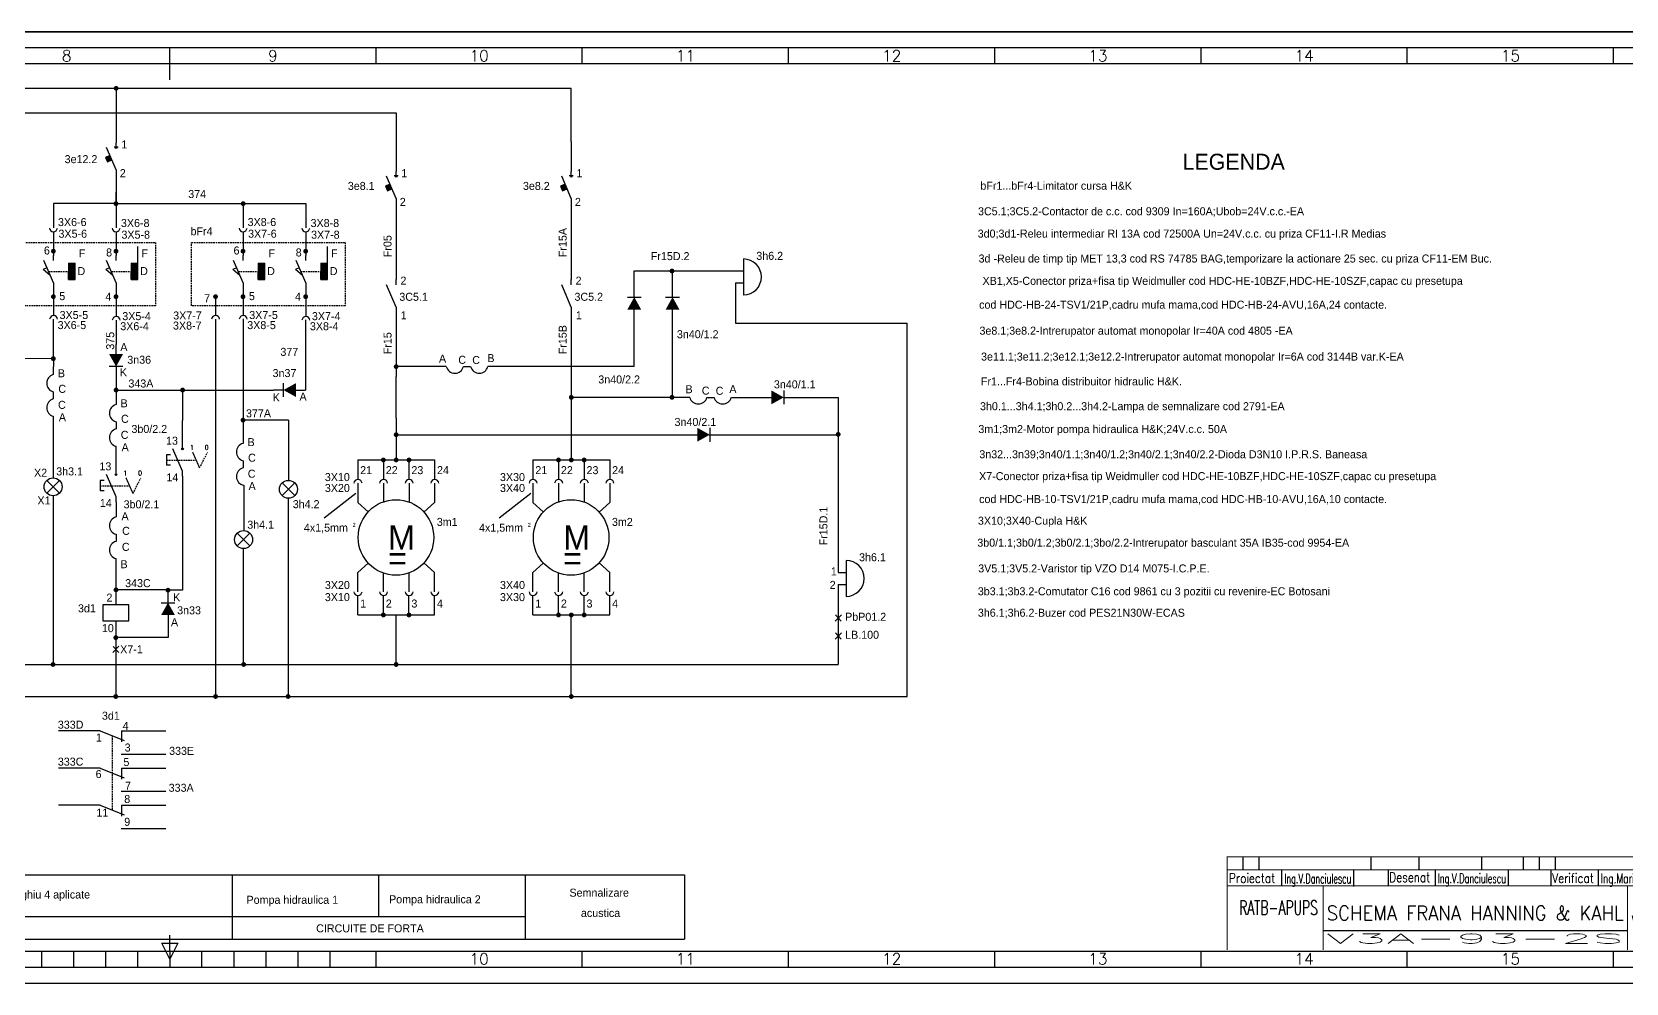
# Model space of a CAD drawing. Header units: millimetres. Extents: x 779 to 5457, y 14 to 905.
# Drawn here: x 3153.5 to 3651.5, y 13.9 to 310.9 of the extents above; entities that cross this region are included whole.
import ezdxf
from ezdxf.enums import TextEntityAlignment as Align

# ---------------------------------------------------------------- set-up
doc = ezdxf.new("R2010")
doc.units = ezdxf.units.MM
doc.linetypes.add('DASHED', pattern=[0.75, 0.5, -0.25])
doc.layers.add('INDICATOR', color=7, linetype='Continuous')
doc.styles.add('ISO', font='SIMPLEX.shx')
doc.styles.add('ROMANS', font='ROMANS.shx', dxfattribs={"width": 0.8})

# ---------------------------------------------------------------- blocks, each defined once
blk = doc.blocks.new('5A4')
at = {"color": 70}
for p, q in [((-525.56, 282.05), (-525.56, 292)), ((-461.13, 287), (-461.13, 292)), ((-396.7, 287), (-396.7, 292)), ((-332.27, 287), (-332.27, 292)), ((-267.84, 287), (-267.84, 292)), ((-203.41, 287), (-203.41, 292)), ((-138.98, 287), (-138.98, 292)), ((-74.55, 287), (-74.55, 292)), ((-525.5, 10), (-525.5, 15)), ((-565.5, 5), (-565.5, 10)), ((-555.5, 5), (-555.5, 10)), ((-545.5, 5), (-545.5, 10)), ((-535.5, 5), (-535.5, 10)), ((-528, 12.5), (-523, 12.5)), ((-525.5, 7.5), (-528, 12.5)), ((-523, 12.5), (-525.5, 7.5)), ((-525.5, 10), (-525.5, 5)), ((-515.5, 5), (-515.5, 10)), ((-505.5, 5), (-505.5, 10)), ((-495.5, 5), (-495.5, 10)), ((-485.5, 5), (-485.5, 10)), ((-475.5, 5), (-475.5, 10)), ((-461.13, 5), (-461.13, 10)), ((-461.13, 5), (-461.13, 10)), ((-396.7, 5), (-396.7, 10)), ((-332.27, 5), (-332.27, 10)), ((-267.84, 5), (-267.84, 10)), ((-203.41, 5), (-203.41, 10)), ((-138.98, 5), (-138.98, 10)), ((-74.55, 5), (-74.55, 10))]:
    blk.add_line(p, q, dxfattribs=at)
at = {"color": 240}
for points in [[(0, 0), (0, 297), (-1051, 297), (-1051, 0)], [(-5, 5), (-5, 292), (-1046, 292), (-1046, 5)]]:
    blk.add_lwpolyline(points, close=True, dxfattribs=at)
at = {"color": 70}
blk.add_lwpolyline([(-1041, 287), (-1041, 10), (-10, 10), (-10, 287)], close=True, dxfattribs=at)
at = {"color": 50, "style": 'ISO'}
for s, p in [('8', (-557.77, 289.55)), ('9', (-493.35, 289.55)), ('10', (-428.92, 289.55)), ('11', (-364.49, 289.55)), ('12', (-300.06, 289.55)), ('13', (-235.63, 289.55)), ('14', (-171.2, 289.55)), ('15', (-106.77, 289.55)), ('10', (-428.92, 7.55)), ('11', (-364.49, 7.55)), ('12', (-300.06, 7.55)), ('13', (-235.63, 7.55)), ('14', (-171.2, 7.55)), ('15', (-106.77, 7.55))]:
    blk.add_text(s, height=3.5, dxfattribs=at).set_placement(p, align=Align.MIDDLE)
blk = doc.blocks.new('indic-el')
at = {"layer": 'INDICATOR', "color": 1}
for p, q in [((-180, 25), (-180, 29)), ((-175, 25), (-175, 29)), ((-167.9, 20), (-167.9, 25)), ((-140, 25), (-140, 29)), ((-134.65, 20.08), (-134.65, 25.08)), ((-125, 25), (-125, 29)), ((-119.93, 20), (-119.93, 25)), ((-105.5, 25), (-105.5, 29)), ((-97.19, 20), (-97.19, 25)), ((-87.5, 25), (-87.5, 29)), ((-83.77, 20), (-83.77, 25)), ((-82.5, 25), (-82.5, 29)), ((-69.03, 20), (-69.03, 25)), ((-47.5, 25), (-47.5, 29)), ((-45.33, 20), (-45.33, 25)), ((-32.5, 25), (-32.5, 29)), ((-22.83, 20), (-22.83, 25)), ((-13, 25), (-13, 29)), ((-145.42, 19.8), (-145.42, 24.8)), ((-155, 6), (-60, 6))]:
    blk.add_line(p, q, dxfattribs=at)
at = {"layer": 'INDICATOR'}
blk.add_line((-92.5, 25), (-92.5, 29), dxfattribs=at)
at = {"layer": 'INDICATOR', "const_width": 0.3, "flags": 128}
for points in [[(0, 29), (-185, 29), (-185, 0)], [(0, 25), (-185, 25)], [(0, 20), (-185, 20)], [(-155, 0), (-155, 20)], [(-60, 0), (-60, 20)], [(-10, 0), (-10, 20)]]:
    blk.add_lwpolyline(points, dxfattribs=at)
at = {"layer": 'INDICATOR', "color": 1, "style": 'ROMANS', "width": 0.8}
for s, height, p in [('Proiectat', 3, (-184.48, 20.88)), ('Desenat', 3, (-134.37, 21.17)), ('Verificat', 3, (-83.49, 20.88)), ('Data:', 2.5, (-22.15, 20.88))]:
    blk.add_text(s, height=height, dxfattribs=at).set_placement(p)
at = {"layer": 'INDICATOR', "style": 'ROMANS', "width": 0.570908}
blk.add_text('RATB-APUPS', height=4.5, dxfattribs=at).set_placement((-181.28, 10.96), (-156.69, 10.96), align=Align.FIT)
at = {"layer": 'INDICATOR', "color": 1, "style": 'ROMANS'}
for tag, height, width, p, p2 in [('PROIECTAT', 3, 0.908325, (-167.12, 20.74), (-146.23, 20.74)), ('DESENAT', 3, 1.116423, (-119.25, 20.84), (-97.88, 20.84)), ('VERIFICAT', 3, 1.074468, (-68.34, 20.8), (-45.93, 20.8)), ('DATA', 3, 1.321041, (-14.04, 20.81), (-0.45, 20.81)), ('NUME_DESEN', 4.5, 2.080219, (-153.9, 9.22), (-61.18, 9.22)), ('NUMAR', 4, 2.383056, (-58.61, 6.76), (-11.4, 6.76)), ('ANS', 3, 11.421134, (-154.04, 2.01), (-61.04, 2.01))]:
    blk.add_attdef(tag, text='', height=height, dxfattribs=dict(at, width=width)).set_placement(p, p2, align=Align.FIT)

msp = doc.modelspace()

# ---------------------------------------------------------------- hatches: boundary and pattern name
for points in [[(3166.96, 238.75), (3164.89, 238.75), (3164.89, 236.09), (3164.88, 233.58), (3166.96, 233.58)], [(3186.53, 238.75), (3184.46, 238.75), (3184.45, 236.09), (3184.45, 233.58), (3186.52, 233.58)], [(3226.2, 238.75), (3224.13, 238.75), (3224.12, 236.09), (3224.12, 233.58), (3226.19, 233.58)], [(3245.77, 238.75), (3243.69, 238.75), (3243.69, 236.09), (3243.69, 233.58), (3245.76, 233.58)]]:
    msp.add_hatch(color=1).paths.add_polyline_path(points)

# ---------------------------------------------------------------- linework, layer by layer
at = {"color": 240}
msp.add_line((2881.12, 310.94), (3932.12, 310.94), dxfattribs=at)
at = {"color": 1}
for p, q in [((3013.79, 293.34), (3179.79, 293.34)), ((3179.79, 293.34), (3321.96, 293.32)), ((3179.79, 293.34), (3179.79, 276.35)), ((3321.96, 276.68), (3321.96, 293.32)), ((3013.79, 285.63), (3267.26, 285.63)), ((3267.26, 285.63), (3267.26, 267.38)), ((3179.79, 267.85), (3176.79, 274.85)), ((3179.16, 275.1), (3180.42, 275.1)), ((3179.79, 275.1), (3179.79, 276.35)), ((3321.96, 276.68), (3321.96, 267.38)), ((3179.79, 267.85), (3179.79, 266.35)), ((3179.79, 266.35), (3179.79, 254.46)), ((3267.26, 258.88), (3264.26, 265.88)), ((3266.63, 266.13), (3267.89, 266.13)), ((3267.26, 266.13), (3267.26, 267.38)), ((3321.96, 258.88), (3318.96, 265.88)), ((3321.33, 266.13), (3322.59, 266.13)), ((3321.96, 266.13), (3321.96, 267.38)), ((3179.79, 257.31), (3179.79, 260.88)), ((3179.75, 257.31), (3160.22, 257.31)), ((3160.22, 257.31), (3160.22, 249.73)), ((3179.75, 257.31), (3239.03, 257.31)), ((3179.79, 254.46), (3179.79, 249.73)), ((3219.46, 257.31), (3219.46, 249.73)), ((3239.03, 257.31), (3239.03, 254.46)), ((3239.03, 254.46), (3239.03, 249.73)), ((3267.26, 258.88), (3267.26, 257.38)), ((3267.26, 257.38), (3267.26, 245.5)), ((3321.96, 258.88), (3321.96, 257.38)), ((3321.96, 257.38), (3321.96, 245.5)), ((3160.18, 248.56), (3160.18, 241.1)), ((3179.75, 248.56), (3179.75, 241.1)), ((3219.42, 248.56), (3219.42, 241.1)), ((3238.99, 248.56), (3238.99, 241.1)), ((3267.26, 245.5), (3267.26, 233.61)), ((3321.96, 245.5), (3321.96, 233.61)), ((3160.18, 232.6), (3157.18, 239.6)), ((3160.18, 239.6), (3160.18, 241.1)), ((3179.75, 232.6), (3176.75, 239.6)), ((3179.75, 239.6), (3179.75, 241.1)), ((3186.52, 238.75), (3186.53, 243.93)), ((3219.42, 232.6), (3216.42, 239.6)), ((3219.42, 239.6), (3219.42, 241.1)), ((3238.99, 232.6), (3235.99, 239.6)), ((3238.99, 239.6), (3238.99, 241.1)), ((3245.76, 238.75), (3245.77, 243.93)), ((3375.73, 240.04), (3375.73, 228.79)), ((3158.18, 237.26), (3157.01, 236.76)), ((3159.18, 234.93), (3157.01, 236.76)), ((3164.88, 233.58), (3164.89, 236.09)), ((3164.89, 238.75), (3164.89, 236.09)), ((3164.89, 238.75), (3166.96, 238.75)), ((3166.96, 233.58), (3166.96, 238.75)), ((3177.75, 237.26), (3176.58, 236.76)), ((3178.75, 234.93), (3176.58, 236.76)), ((3184.46, 238.75), (3184.45, 236.09)), ((3184.45, 233.58), (3184.45, 236.09)), ((3184.46, 238.75), (3186.53, 238.75)), ((3186.52, 233.58), (3186.53, 238.75)), ((3217.42, 237.26), (3216.25, 236.76)), ((3218.42, 234.93), (3216.25, 236.76)), ((3224.13, 238.75), (3224.12, 236.09)), ((3224.12, 233.58), (3224.12, 236.09)), ((3224.13, 238.75), (3226.2, 238.75)), ((3226.19, 233.58), (3226.2, 238.75)), ((3236.99, 237.26), (3235.82, 236.76)), ((3237.99, 234.93), (3235.82, 236.76)), ((3243.69, 238.75), (3243.69, 236.09)), ((3243.69, 238.75), (3245.77, 238.75)), ((3243.69, 233.58), (3243.69, 236.09)), ((3245.76, 233.58), (3245.77, 238.75)), ((3341.64, 236.29), (3373.23, 236.29)), ((3341.64, 228.1), (3341.64, 236.29)), ((3353.59, 228.1), (3353.59, 236.29)), ((3373.23, 236.29), (3375.73, 236.29)), ((3160.18, 232.6), (3160.18, 231.1)), ((3160.18, 231.1), (3160.18, 222.35)), ((3164.88, 233.58), (3166.96, 233.58)), ((3179.75, 232.6), (3179.75, 231.1)), ((3179.75, 231.1), (3179.75, 222.05)), ((3184.45, 233.58), (3186.52, 233.58)), ((3219.42, 232.6), (3219.42, 231.1)), ((3219.42, 231.1), (3219.42, 222.35)), ((3224.12, 233.58), (3226.19, 233.58)), ((3238.99, 232.6), (3238.99, 231.1)), ((3238.99, 231.1), (3238.99, 222.05)), ((3243.69, 233.58), (3245.76, 233.58)), ((3267.26, 225), (3264.26, 232)), ((3267.26, 231.98), (3267.26, 233.61)), ((3321.96, 225), (3318.96, 232)), ((3321.96, 231.98), (3321.96, 233.61)), ((3373.23, 232.54), (3373.23, 220.04)), ((3373.23, 232.54), (3375.73, 232.54)), ((3210.84, 228.64), (3210.84, 222.37)), ((3267.26, 225), (3267.26, 223.62)), ((3321.96, 225), (3321.96, 223.62)), ((3341.64, 206.44), (3341.64, 224.35)), ((3353.59, 196.83), (3353.59, 224.35)), ((3160.16, 208.91), (3160.18, 220.32)), ((3160.18, 220.32), (3160.18, 221.26)), ((3179.76, 220.91), (3179.76, 217.4)), ((3210.84, 221.24), (3210.84, 103.43)), ((3219.42, 221.31), (3219.42, 194.46)), ((3238.96, 221), (3238.96, 199.11)), ((3267.26, 223.62), (3267.26, 215.2)), ((3321.96, 223.62), (3321.96, 215.2)), ((3373.23, 220.04), (3426.92, 220.04)), ((3426.92, 103.43), (3426.92, 220.04)), ((3179.76, 217.4), (3179.76, 215.88)), ((3179.76, 215.88), (3179.76, 213.37)), ((3238.96, 217.5), (3238.96, 215.88)), ((3267.26, 215.2), (3267.26, 203.31)), ((3321.97, 215.2), (3321.96, 190.31)), ((3321.96, 215.2), (3321.96, 203.31)), ((3179.76, 210.27), (3179.76, 213.37)), ((3160.16, 208.91), (3139.18, 208.92)), ((3160.16, 208.91), (3160.15, 203.94)), ((3179.76, 206.59), (3179.76, 203.37)), ((3282.9, 206.44), (3267.26, 206.44)), ((3288.28, 206.44), (3290.51, 206.44)), ((3315.62, 206.44), (3295.9, 206.44)), ((3341.64, 206.44), (3315.62, 206.44)), ((3179.76, 203.37), (3179.76, 199.11)), ((3267.25, 190.31), (3267.26, 203.31)), ((3160.15, 198.55), (3160.15, 196.32)), ((3179.76, 199.11), (3179.75, 194.57)), ((3179.76, 199.11), (3191.48, 199.11)), ((3191.48, 199.11), (3228.96, 199.11)), ((3200.54, 199.11), (3200.54, 189.58)), ((3219.42, 194.46), (3219.42, 182.44)), ((3232.19, 199.11), (3228.96, 199.11)), ((3235.86, 199.11), (3238.96, 199.11)), ((3358.95, 196.83), (3321.96, 196.83)), ((3364.34, 196.83), (3366.57, 196.83)), ((3371.96, 196.82), (3375.71, 196.82)), ((3375.71, 196.82), (3384.57, 196.82)), ((3388.2, 196.82), (3405.33, 196.82)), ((3405.33, 196.83), (3405.33, 185.16)), ((3160.15, 190.93), (3160.15, 171.7)), ((3200.54, 181.01), (3200.54, 189.58)), ((3233.66, 189.72), (3219.42, 189.72)), ((3233.66, 189.72), (3233.66, 185.08)), ((3267.25, 190.31), (3267.25, 177.28)), ((3321.96, 190.31), (3321.96, 177.28)), ((3179.75, 189.19), (3179.75, 186.95)), ((3233.66, 185.08), (3233.66, 170.92)), ((3267.25, 185.16), (3321.96, 185.16)), ((3321.96, 185.16), (3352.59, 185.16)), ((3352.6, 185.16), (3361.45, 185.16)), ((3365.08, 185.16), (3405.33, 185.16)), ((3405.33, 185.16), (3405.33, 171.5)), ((3179.74, 172.99), (3179.74, 181.57)), ((3200.54, 173.76), (3197.54, 180.76)), ((3195.54, 178.87), (3195.54, 175.64)), ((3196.79, 178.87), (3195.54, 178.87)), ((3196.79, 175.64), (3195.54, 175.64)), ((3219.42, 177.05), (3219.42, 174.82)), ((3255.25, 177.28), (3279.25, 177.28)), ((3255.25, 177.28), (3255.25, 171.22)), ((3263.25, 177.28), (3263.25, 171.22)), ((3271.25, 177.28), (3271.25, 171.22)), ((3279.25, 177.28), (3279.25, 171.22)), ((3309.96, 177.28), (3309.96, 171.22)), ((3309.96, 177.28), (3333.96, 177.28)), ((3317.96, 177.28), (3317.96, 171.22)), ((3325.96, 177.28), (3325.96, 171.22)), ((3333.96, 177.28), (3333.96, 171.22)), ((3162.06, 166.92), (3158.1, 170.88)), ((3162.06, 170.88), (3158.1, 166.92)), ((3175.99, 170.86), (3174.74, 170.86)), ((3174.74, 170.86), (3174.74, 167.63)), ((3179.74, 165.74), (3176.74, 172.74)), ((3200.54, 172.26), (3200.54, 173.76)), ((3200.54, 172.26), (3200.54, 167.49)), ((3219.65, 169.38), (3219.65, 155.22)), ((3235.58, 170.1), (3231.61, 166.14)), ((3235.57, 166.14), (3231.62, 170.1)), ((3233.66, 170.92), (3233.66, 170.92)), ((3255.28, 170.02), (3255.28, 164.04)), ((3263.28, 170.02), (3263.28, 164.04)), ((3271.28, 170.02), (3271.28, 164.04)), ((3279.28, 170.02), (3279.28, 164.04)), ((3309.99, 170.02), (3309.99, 164.04)), ((3317.99, 170.02), (3317.99, 164.04)), ((3325.99, 170.02), (3325.99, 164.04)), ((3333.99, 170.02), (3333.99, 164.04)), ((3405.33, 171.5), (3405.33, 142.19)), ((3160.08, 166.1), (3160.07, 163.9)), ((3175.99, 167.63), (3174.74, 167.63)), ((3179.74, 164.24), (3179.74, 165.74)), ((3200.54, 167.49), (3200.54, 136.62)), ((3233.48, 165.32), (3233.48, 103.43)), ((3254.64, 166.84), (3244.73, 159.15)), ((3309.35, 166.84), (3299.44, 159.15)), ((3160.07, 163.9), (3160.07, 113.43)), ((3179.74, 164.24), (3179.74, 159.48)), ((3255.28, 164.04), (3258.51, 161.07)), ((3279.28, 164.04), (3275.94, 161.01)), ((3309.99, 164.04), (3313.22, 161.07)), ((3333.99, 164.04), (3330.65, 161.01)), ((3221.57, 150.44), (3217.61, 154.41)), ((3221.57, 154.4), (3217.61, 150.45)), ((3219.65, 155.22), (3219.65, 155.22)), ((3179.74, 154.09), (3179.74, 151.86)), ((3219.47, 149.63), (3219.47, 113.43)), ((3179.74, 132.05), (3179.74, 146.47)), ((3255.28, 142.12), (3258.51, 145.09)), ((3279.28, 142.12), (3275.94, 145.15)), ((3309.99, 142.12), (3313.22, 145.09)), ((3333.99, 142.12), (3330.65, 145.15)), ((3407.83, 145.94), (3407.83, 134.69)), ((3255.28, 136.14), (3255.28, 142.12)), ((3263.28, 136.14), (3263.28, 142.12)), ((3271.28, 136.14), (3271.28, 142.12)), ((3279.28, 136.14), (3279.28, 142.12)), ((3309.99, 136.14), (3309.99, 142.12)), ((3317.99, 136.14), (3317.99, 142.12)), ((3325.99, 136.14), (3325.99, 142.12)), ((3333.99, 136.14), (3333.99, 142.12)), ((3405.33, 142.19), (3407.83, 142.19)), ((3195.98, 136.71), (3179.74, 136.71)), ((3195.98, 132.58), (3195.98, 136.71)), ((3200.54, 136.62), (3195.98, 136.62)), ((3255.25, 128.88), (3255.25, 134.94)), ((3263.25, 128.88), (3263.25, 134.94)), ((3271.25, 128.88), (3271.25, 134.94)), ((3271.25, 128.88), (3271.25, 134.94)), ((3279.25, 128.88), (3279.25, 134.94)), ((3279.25, 128.88), (3279.25, 134.94)), ((3309.96, 128.88), (3309.96, 134.94)), ((3317.96, 128.88), (3317.96, 134.94)), ((3325.96, 128.88), (3325.96, 134.94)), ((3325.96, 128.88), (3325.96, 134.94)), ((3333.96, 128.88), (3333.96, 134.94)), ((3333.96, 128.88), (3333.96, 134.94)), ((3405.33, 138.44), (3405.33, 113.43)), ((3405.33, 138.44), (3407.83, 138.44)), ((3179.67, 127.05), (3179.67, 103.43)), ((3195.98, 128.91), (3195.98, 121.8)), ((3255.25, 128.88), (3279.25, 128.88)), ((3267.25, 113.43), (3267.25, 128.88)), ((3309.96, 128.88), (3333.96, 128.88)), ((3321.96, 103.43), (3321.96, 128.88)), ((3406.32, 128.92), (3404.44, 126.96)), ((3406.3, 126.98), (3404.46, 128.9)), ((3195.98, 121.8), (3179.67, 121.8)), ((3406.32, 123.3), (3404.44, 121.33)), ((3406.3, 121.36), (3404.46, 123.28)), ((3180.61, 119.1), (3178.73, 117.14)), ((3180.64, 117.16), (3178.8, 119.08)), ((3102.12, 113.43), (3281.15, 113.43)), ((3281.15, 113.43), (3405.33, 113.43)), ((3109.24, 103.43), (3281.97, 103.43)), ((3281.97, 103.43), (3344.62, 103.43)), ((3344.62, 103.43), (3426.92, 103.43)), ((3173.3, 92.67), (3161.81, 92.67)), ((3174.8, 92.67), (3173.3, 92.67)), ((3174.8, 92.67), (3182.3, 89.67)), ((3181.46, 92.67), (3183.3, 92.67)), ((3183.3, 92.67), (3195.28, 92.67)), ((3181.4, 85.47), (3195.28, 85.47)), ((3173.3, 81.07), (3161.81, 81.07)), ((3174.8, 81.07), (3173.3, 81.07)), ((3174.8, 81.07), (3182.3, 78.07)), ((3181.46, 81.07), (3183.3, 81.07)), ((3183.3, 81.07), (3195.28, 81.07)), ((3181.4, 73.86), (3195.28, 73.86)), ((3173.3, 69.46), (3161.81, 69.46)), ((3174.8, 69.46), (3173.3, 69.46)), ((3174.8, 69.46), (3182.3, 66.46)), ((3181.46, 69.46), (3183.3, 69.46)), ((3183.3, 69.46), (3195.28, 69.46)), ((3181.4, 62.26), (3195.28, 62.26)), ((2737.6, 47.7), (3357.28, 47.7)), ((3215.98, 47.7), (3215.98, 27.7)), ((3261.69, 47.7), (3261.69, 34.7)), ((3307.51, 47.7), (3307.51, 27.7)), ((3357.28, 47.7), (3357.28, 27.7)), ((2737.6, 34.7), (3307.51, 34.7)), ((2737.6, 27.7), (3357.28, 27.7))]:
    msp.add_line(p, q, dxfattribs=at)
at = {"color": 1, "linetype": 'DASHED'}
for p, q in [((3158.68, 236.1), (3164.85, 236.09)), ((3178.25, 236.1), (3184.42, 236.09)), ((3217.92, 236.1), (3224.09, 236.09)), ((3237.49, 236.1), (3243.66, 236.09)), ((3205.85, 174.82), (3208.29, 179.66)), ((3195.54, 177.26), (3204.76, 177.26)), ((3185.04, 166.81), (3187.48, 171.65)), ((3174.74, 169.24), (3183.96, 169.25)), ((3178.55, 91.17), (3178.55, 67.96))]:
    msp.add_line(p, q, dxfattribs=at)
at = {"color": 1, "const_width": 0.75}
for points in [[(3179.41, 293.34, 1), (3180.16, 293.34, 1)], [(3179.37, 257.31, 1), (3180.12, 257.31, 1)], [(3219.08, 257.31, 1), (3219.83, 257.31, 1)], [(3159.8, 242.46, 1), (3160.55, 242.46, 1)], [(3179.37, 242.46, 1), (3180.12, 242.46, 1)], [(3219.04, 242.46, 1), (3219.79, 242.46, 1)], [(3238.61, 242.46, 1), (3239.36, 242.46, 1)], [(3353.05, 236.29, 1), (3353.8, 236.29, 1)], [(3159.8, 228.27, 1), (3160.55, 228.27, 1)], [(3179.37, 228.27, 1), (3180.12, 228.27, 1)], [(3210.46, 228.27, 1), (3211.21, 228.27, 1)], [(3219.04, 228.27, 1), (3219.79, 228.27, 1)], [(3238.61, 228.27, 1), (3239.36, 228.27, 1)], [(3159.78, 208.91, 1), (3160.53, 208.91, 1)], [(3266.88, 206.44, 1), (3267.63, 206.44, 1)], [(3179.38, 199.11, 1), (3180.13, 199.11, 1)], [(3200.17, 199.11, 1), (3200.92, 199.11, 1)], [(3321.59, 196.83, 1), (3322.34, 196.83, 1)], [(3353.05, 196.83, 1), (3353.8, 196.83, 1)], [(3219.04, 189.72, 1), (3219.79, 189.72, 1)], [(3266.88, 185.16, 1), (3267.63, 185.16, 1)], [(3404.96, 185.28, 1), (3405.71, 185.28, 1)], [(3262.88, 177.28, 1), (3263.63, 177.28, 1)], [(3266.88, 177.28, 1), (3267.63, 177.28, 1)], [(3270.88, 177.28, 1), (3271.63, 177.28, 1)], [(3317.59, 177.28, 1), (3318.34, 177.28, 1)], [(3321.59, 177.28, 1), (3322.34, 177.28, 1)], [(3325.59, 177.28, 1), (3326.34, 177.28, 1)], [(3179.36, 136.71, 1), (3180.11, 136.71, 1)], [(3195.61, 136.62, 1), (3196.36, 136.62, 1)], [(3262.88, 128.88, -1), (3263.63, 128.88, -1)], [(3270.88, 128.88, -1), (3271.63, 128.88, -1)], [(3317.59, 128.88, -1), (3318.34, 128.88, -1)], [(3321.59, 128.88, 1), (3322.34, 128.88, 1)], [(3325.59, 128.88, -1), (3326.34, 128.88, -1)], [(3179.3, 121.8, 1), (3180.05, 121.8, 1)], [(3159.7, 113.43, 1), (3160.45, 113.43, 1)], [(3219.25, 113.43, 1), (3220, 113.43, 1)], [(3266.88, 113.43, 1), (3267.63, 113.43, 1)], [(3179.3, 103.43, 1), (3180.05, 103.43, 1)], [(3210.46, 103.43, 1), (3211.21, 103.43, 1)], [(3233.11, 103.43, 1), (3233.86, 103.43, 1)], [(3321.59, 103.43, 1), (3322.34, 103.43, 1)]]:
    msp.add_lwpolyline(points, format="xyb", close=True, dxfattribs=at)
at = {"color": 1, "flags": 128}
for points in [[(3178.47, 270.96), (3177.84, 272.37), (3176.42, 271.74), (3177.05, 270.32)], [(3265.94, 261.99), (3265.31, 263.41), (3263.89, 262.78), (3264.52, 261.36)], [(3320.65, 261.99), (3320.02, 263.41), (3318.6, 262.78), (3319.23, 261.36)], [(3183.72, 127.05), (3183.72, 132.05), (3175.62, 132.05), (3175.62, 127.05)]]:
    msp.add_lwpolyline(points, close=True, dxfattribs=at)
at = {"color": 3, "linetype": 'DASHED'}
for points in [[(3144.14, 245.23), (3192.06, 245.23), (3192.06, 225.38), (3144.14, 225.38)], [(3203.37, 245.23), (3251.29, 245.23), (3251.29, 225.38), (3203.37, 225.38)]]:
    msp.add_lwpolyline(points, close=True, dxfattribs=at)
at = {"color": 1, "const_width": 0.24, "flags": 128}
for points in [[(3341.64, 227.88), (3339.68, 224.35), (3343.6, 224.35)], [(3353.59, 227.88), (3351.63, 224.35), (3355.55, 224.35)], [(3179.76, 206.69), (3181.72, 210.22), (3177.8, 210.22)], [(3232.29, 199.11), (3235.82, 197.15), (3235.82, 201.07)], [(3388.1, 196.82), (3384.57, 198.79), (3384.57, 194.86)], [(3364.98, 185.16), (3361.45, 187.12), (3361.45, 183.2)], [(3195.98, 132.48), (3194.02, 128.95), (3197.94, 128.95)]]:
    msp.add_lwpolyline(points, close=True, dxfattribs=at)
at = {"color": 1, "flags": 128}
for points in [[(3339.48, 228.1), (3343.81, 228.1)], [(3351.43, 228.1), (3355.76, 228.1)], [(3181.92, 206.47), (3177.59, 206.47)], [(3232.06, 196.95), (3232.06, 201.28)], [(3388.33, 198.99), (3388.33, 194.66)], [(3365.21, 187.33), (3365.21, 182.99)], [(3193.82, 132.71), (3198.15, 132.71)], [(3181.46, 92.67), (3181.46, 89.26)], [(3181.46, 81.07), (3181.46, 77.65)], [(3181.46, 69.46), (3181.46, 66.04)]]:
    msp.add_lwpolyline(points, dxfattribs=at)
at = {"color": 1, "const_width": 0.4, "flags": 128}
for points in [[(3205.85, 174.82), (3203.65, 179.77)], [(3185.04, 166.81), (3182.84, 171.76)]]:
    msp.add_lwpolyline(points, dxfattribs=at)
at = {"color": 1}
for centre, radius in [((3179.79, 274.82), 0.273), ((3267.26, 265.86), 0.273), ((3321.96, 265.86), 0.273), ((3200.54, 180.73), 0.273), ((3160.08, 168.9), 2.8), ((3179.74, 172.72), 0.273), ((3233.6, 168.12), 2.8), ((3267.2, 153.08), 11.8), ((3321.91, 153.08), 11.8), ((3219.59, 152.42), 2.8)]:
    msp.add_circle(centre, radius, dxfattribs=at)
for centre, radius, start, end in [((3160.18, 249.82), 1.26, 187.8584, 352.1416), ((3179.75, 249.82), 1.26, 187.8584, 352.1416), ((3219.42, 249.82), 1.26, 187.8584, 352.1416), ((3238.99, 249.82), 1.26, 187.8584, 352.1416), ((3375.73, 234.42), 5.62, 270, 90), ((3160.26, 221.09), 1.26, 7.8584, 172.1416), ((3179.83, 220.79), 1.26, 7.8584, 172.1416), ((3210.84, 221.11), 1.26, 7.8584, 172.1416), ((3219.5, 221.09), 1.26, 7.8584, 172.1416), ((3239.06, 220.79), 1.26, 7.8584, 172.1416), ((3285.59, 207.17), 2.79, 195.2379, 344.7552), ((3293.21, 207.17), 2.79, 195.2379, 344.7552), ((3160.88, 201.25), 2.79, 105.2379, 254.7552), ((3160.88, 193.63), 2.79, 105.2379, 254.7552), ((3180.48, 191.88), 2.79, 105.2379, 254.7552), ((3361.65, 197.56), 2.79, 195.2379, 344.7552), ((3369.26, 197.56), 2.79, 195.2379, 344.7552), ((3180.48, 184.26), 2.79, 105.2379, 254.7552), ((3220.15, 179.75), 2.79, 105.2379, 254.7552), ((3220.15, 172.13), 2.79, 105.2379, 259.741), ((3255.32, 169.94), 1.27, 3.4436, 176.5564), ((3263.32, 169.94), 1.27, 3.4436, 176.5564), ((3271.32, 169.94), 1.27, 3.4436, 176.5564), ((3279.32, 169.94), 1.27, 3.4436, 176.5564), ((3310.03, 169.94), 1.27, 3.4436, 176.5564), ((3318.03, 169.94), 1.27, 3.4436, 176.5564), ((3326.03, 169.94), 1.27, 3.4436, 176.5564), ((3334.03, 169.94), 1.27, 3.4436, 176.5564), ((3180.47, 156.78), 2.79, 105.2379, 254.7552), ((3180.47, 149.16), 2.79, 105.2379, 254.7552), ((3407.83, 140.31), 5.62, 270, 90), ((3255.32, 136.22), 1.27, 183.4436, 356.5564), ((3263.32, 136.22), 1.27, 183.4436, 356.5564), ((3271.32, 136.22), 1.27, 183.4436, 356.5564), ((3279.32, 136.22), 1.27, 183.4436, 356.5564), ((3310.03, 136.22), 1.27, 183.4436, 356.5564), ((3318.03, 136.22), 1.27, 183.4436, 356.5564), ((3326.03, 136.22), 1.27, 183.4436, 356.5564), ((3334.03, 136.22), 1.27, 183.4436, 356.5564)]:
    msp.add_arc(centre, radius, start, end, dxfattribs=at)
for points in [[(3177.05, 270.32), (3176.42, 271.74), (3178.47, 270.96), (3177.84, 272.37)], [(3264.52, 261.36), (3263.89, 262.78), (3265.94, 261.99), (3265.31, 263.41)], [(3319.23, 261.36), (3318.6, 262.78), (3320.65, 261.99), (3320.02, 263.41)], [(3341.63, 227.89), (3343.56, 224.37), (3339.73, 224.35)], [(3353.58, 227.89), (3355.51, 224.37), (3351.68, 224.35)], [(3179.77, 206.69), (3177.84, 210.21), (3181.67, 210.23)], [(3232.28, 199.1), (3235.8, 201.03), (3235.82, 197.2)], [(3388.11, 196.83), (3384.59, 194.91), (3384.57, 198.73)], [(3364.99, 185.17), (3361.47, 183.25), (3361.45, 187.07)], [(3195.97, 132.49), (3197.9, 128.97), (3194.07, 128.95)]]:
    msp.add_solid(points, dxfattribs=at)

# ---------------------------------------------------------------- block references
msp.add_blockref('5A4', (3722.1, 13.94), dxfattribs=at)
ref = msp.add_blockref('indic-el', (3711.87, 24.32), dxfattribs=at)
ref.add_attrib('NUME_DESEN', 'SCHEMA FRANA HANNING & KAHL', dxfattribs={"layer": 'INDICATOR', "color": 1, "height": 4.5, "style": 'ROMANS', "width": 0.796843}).set_placement((3557.97, 33.55), (3650.69, 33.55), align=Align.FIT)
ref.add_attrib('ANS', 'V3A-93-2S', dxfattribs={"layer": 'INDICATOR', "color": 1, "height": 3, "style": 'ROMANS', "width": 3.518944}).set_placement((3557.83, 26.33), (3650.83, 26.33), align=Align.FIT)
ref.add_attrib('NUMAR', 'V3A-93-2S-E-03-02', dxfattribs={"layer": 'INDICATOR', "color": 1, "height": 4, "style": 'ROMANS', "width": 0.684635}).set_placement((3653.26, 31.08), (3700.47, 31.08), align=Align.FIT)
ref.add_attrib('DESENAT', 'Ing.V.Danciulescu', dxfattribs={"layer": 'INDICATOR', "color": 1, "height": 3, "style": 'ROMANS', "width": 0.566669}).set_placement((3592.62, 45.16), (3613.99, 45.16), align=Align.FIT)
ref.add_attrib('VERIFICAT', 'Ing.Marin Stefan', dxfattribs={"layer": 'INDICATOR', "color": 1, "height": 3, "style": 'ROMANS', "width": 0.612783}).set_placement((3643.53, 45.12), (3665.94, 45.12), align=Align.FIT)
ref.add_attrib('DATA', '16.02.2006', dxfattribs={"layer": 'INDICATOR', "color": 1, "height": 3, "style": 'ROMANS', "width": 0.537373}).set_placement((3697.83, 45.13), (3711.42, 45.13), align=Align.FIT)
ref.add_attrib('PROIECTAT', 'Ing.V.Danciulescu', dxfattribs={"layer": 'INDICATOR', "color": 1, "height": 3, "style": 'ROMANS', "width": 0.553941}).set_placement((3544.75, 45.07), (3565.64, 45.07), align=Align.FIT)

# ---------------------------------------------------------------- texts
for s, height, p in [('1', 2.5, (3181.4, 274.54)), ('3e12.2', 2.5, (3163.69, 269.96)), ('2', 2.5, (3180.92, 265.58)), ('3e8.1', 2.5, (3252.15, 261.6)), ('1', 2.5, (3268.87, 265.58)), ('3e8.2', 2.5, (3306.86, 261.6)), ('1', 2.5, (3323.58, 265.58)), ('bFr1...bFr4-Limitator cursa H&K', 2.5, (3449.75, 261.66)), ('374', 2.5, (3202.3, 259.07)), ('2', 2.5, (3268.39, 256.61)), ('2', 2.5, (3323.1, 256.61)), ('3C5.1;3C5.2-Contactor de c.c. cod 9309 In=160A;Ubob=24V.c.c.-EA', 2.5, (3449.02, 253.68)), ('3X6-6', 2.5, (3161.61, 250.31)), ('3X5-6', 2.5, (3161.76, 246.67)), ('3X6-8', 2.5, (3181.28, 250.01)), ('bFr4', 2.5, (3203.02, 247.43)), ('3X8-6', 2.5, (3220.85, 250.31)), ('3X7-6', 2.5, (3221, 246.67)), ('3X8-8', 2.5, (3240.52, 250.01)), ('3d0;3d1-Releu intermediar RI 13A cod 72500A Un=24V.c.c. cu priza CF11-I.R Medias', 2.5, (3448.91, 246.71)), ('3X5-8', 2.5, (3181.43, 246.37)), ('3X7-8', 2.5, (3240.67, 246.37)), ('6', 2.5, (3157.22, 241.44)), ('F', 2.5, (3168.1, 240.54)), ('8', 2.5, (3176.64, 240.82)), ('F', 2.5, (3187.67, 240.54)), ('6', 2.5, (3216.45, 241.44)), ('F', 2.5, (3227.34, 240.54)), ('8', 2.5, (3235.88, 240.82)), ('F', 2.5, (3246.91, 240.54)), ('Fr15D.2', 2.5, (3346.81, 239.68)), ('3h6.2', 2.5, (3379.76, 239.77)), ('3d -Releu de timp tip MET 13,3 cod RS 74785 BAG,temporizare la actionare 25 sec. cu priza CF11-EM Buc.', 2.5, (3449.19, 238.93)), ('T', 1.25, (3454.99, 238.33)), ('D', 2.5, (3167.7, 235)), ('D', 2.5, (3187.27, 235)), ('D', 2.5, (3226.94, 235)), ('D', 2.5, (3246.51, 235)), ('2', 2.5, (3268.59, 232.02)), ('2', 2.5, (3323.3, 232.02)), ('XB1,X5-Conector priza+fisa tip Weidmuller cod HDC-HE-10BZF,HDC-HE-10SZF,capac cu presetupa', 2.5, (3450.42, 231.95)), ('5', 2.5, (3162.02, 227.19)), ('4', 2.5, (3176.42, 227.03)), ('5', 2.5, (3221.26, 227.19)), ('4', 2.5, (3235.66, 227.03)), ('3C5.1', 2.5, (3268.24, 226.98)), ('3C5.2', 2.5, (3322.95, 226.98)), ('7', 2.5, (3207.26, 226.53)), ('cod HDC-HB-24-TSV1/21P,cadru mufa mama,cod HDC-HB-24-AVU,16A,24 contacte.', 2.5, (3449.36, 224.52)), ('3X6-5', 2.5, (3161.5, 218.14)), ('3X5-5', 2.5, (3162.12, 221.29)), ('3X6-4', 2.5, (3181.07, 217.79)), ('3X5-4', 2.5, (3181.7, 220.94)), ('3X8-7', 2.5, (3197.54, 218)), ('3X7-7', 2.5, (3197.6, 221.15)), ('3X8-5', 2.5, (3220.73, 218.14)), ('3X7-5', 2.5, (3221.36, 221.29)), ('3X8-4', 2.5, (3240.31, 217.79)), ('3X7-4', 2.5, (3240.94, 220.94)), ('1', 2.5, (3268.67, 221.19)), ('1', 2.5, (3323.38, 221.19)), ('3n40/1.2', 2.5, (3354.95, 215.29)), ('3e8.1;3e8.2-Intrerupator automat monopolar Ir=40A cod 4805 -EA', 2.5, (3449.47, 216.4)), ('A', 2.5, (3181.09, 211.29)), ('3n36', 2.5, (3183.26, 207.32)), ('377', 2.5, (3231.09, 209.79)), ('A', 2.5, (3280.63, 207.7)), ('C', 2.5, (3286.67, 207.3)), ('C', 2.5, (3291.02, 207.24)), ('B', 2.5, (3295.74, 207.84)), ('3e11.1;3e11.2;3e12.1;3e12.2-Intrerupator automat monopolar Ir=6A cod 3144B var.K-EA', 2.5, (3449.97, 208.31)), ('B', 2.5, (3161.57, 203.1)), ('K', 2.5, (3180.94, 203.43)), ('3n37', 2.5, (3228.65, 203.16)), ('C', 2.5, (3161.72, 198.24)), ('343A', 2.5, (3183.61, 199.91)), ('3n40/2.2', 2.5, (3330.4, 201.17)), ('B', 2.5, (3357.64, 198.11)), ('C', 2.5, (3362.73, 197.69)), ('C', 2.5, (3367.07, 197.63)), ('A', 2.5, (3371.34, 198.17)), ('3n40/1.1', 2.5, (3385.25, 199.64)), ('Fr1...Fr4-Bobina distribuitor hidraulic H&K.', 2.5, (3449.92, 200.57)), ('C', 2.5, (3161.63, 193.24)), ('B', 2.5, (3181.17, 193.73)), ('K', 2.5, (3228.69, 195.54)), ('A', 2.5, (3237.06, 195.8)), ('3h0.1...3h4.1;3h0.2...3h4.2-Lampa de semnalizare cod 2791-EA', 2.5, (3449.64, 192.82)), ('A', 2.5, (3161.88, 189.38)), ('C', 2.5, (3181.31, 188.88)), ('377A', 2.5, (3220.34, 190.59)), ('3n40/2.1', 2.5, (3354.22, 187.9)), ('C', 2.5, (3181.23, 183.87)), ('3b0/2.2', 2.5, (3184.56, 185.71)), ('13', 2.5, (3195.37, 182.05)), ('3m1;3m2-Motor pompa hidraulica H&K;24V.c.c. 50A', 2.5, (3449.12, 185.68)), ('A', 2.5, (3181.48, 180.01)), ('B', 2.5, (3220.84, 181.6)), ('3n32...3n39;3n40/1.1;3n40/1.2;3n40/2.1;3n40/2.2-Dioda D3N10 I.P.R.S. Baneasa', 2.5, (3449.42, 177.81)), ('X2', 2.5, (3154.14, 172.05)), ('3h3.1', 2.5, (3161.06, 172.46)), ('13', 2.5, (3174.56, 174.04)), ('C', 2.5, (3220.98, 176.74)), ('21', 2.5, (3256.01, 172.85)), ('22', 2.5, (3264.01, 172.85)), ('23', 2.5, (3272.01, 172.85)), ('24', 2.5, (3280.01, 172.85)), ('21', 2.5, (3310.72, 172.85)), ('22', 2.5, (3318.72, 172.85)), ('23', 2.5, (3326.72, 172.85)), ('24', 2.5, (3334.72, 172.85)), ('14', 2.5, (3195.5, 170.6)), ('C', 2.5, (3220.9, 171.74)), ('A', 2.5, (3221.15, 167.88)), ('3X10', 2.5, (3244.97, 170.69)), ('3X20', 2.5, (3244.98, 167.28)), ('3X30', 2.5, (3299.68, 170.69)), ('3X40', 2.5, (3299.69, 167.28)), ('X7-Conector priza+fisa tip Weidmuller cod HDC-HE-10BZF,HDC-HE-10SZF,capac cu presetupa', 2.5, (3449.36, 170.98)), ('X1', 2.5, (3155.19, 163.38)), ('14', 2.5, (3174.69, 162.59)), ('3b0/2.1', 2.5, (3182.11, 162.17)), ('3h4.2', 2.5, (3234.95, 162.23)), ('cod HDC-HB-10-TSV1/21P,cadru mufa mama,cod HDC-HB-10-AVU,16A,10 contacte.', 2.5, (3449.36, 163.82)), ('A', 2.5, (3181.45, 158.47)), ('3X10;3X40-Cupla H&K', 2.5, (3448.99, 157.06)), ('C', 2.5, (3181.65, 153.9)), ('3h4.1', 2.5, (3220.74, 155.82)), ('4x1,5mm', 2.5, (3238.43, 154.89)), ('2', 1.25, (3253.64, 156.39)), ('M', 7.5, (3264.76, 149.32)), ('3m1', 2.5, (3279.95, 156.69)), ('4x1,5mm', 2.5, (3293.14, 154.89)), ('2', 1.25, (3308.35, 156.39)), ('M', 7.5, (3319.47, 149.32)), ('3m2', 2.5, (3334.66, 156.69)), ('C', 2.5, (3181.57, 148.9)), ('3b0/1.1;3b0/1.2;3b0/2.1;3bo/2.2-Intrerupator basculant 35A IB35-cod 9954-EA', 2.5, (3448.79, 150.2)), ('B', 2.5, (3181.14, 143.48)), ('=', 7.5, (3264.72, 142.84)), ('=', 7.5, (3319.42, 142.84)), ('3h6.1', 2.5, (3411.86, 145.66)), ('3V5.1;3V5.2-Varistor tip VZO D14 M075-I.C.P.E.', 2.5, (3449.08, 142.17)), ('343C', 2.5, (3182.58, 137.57)), ('3X20', 2.5, (3244.98, 136.99)), ('3X40', 2.5, (3299.69, 136.99)), ('2', 2.5, (3402.69, 137.03)), ('1', 2.5, (3403.04, 141.24)), ('2', 2.5, (3176.76, 133.06)), ('K', 2.5, (3197.59, 133.15)), ('3X10', 2.5, (3244.97, 133.21)), ('3X30', 2.5, (3299.68, 133.21)), ('3b3.1;3b3.2-Comutator C16 cod 9861 cu 3 pozitii cu revenire-EC Botosani', 2.5, (3448.95, 135.03)), ('3d1', 2.5, (3167.86, 129.7)), ('3n33', 2.5, (3198.84, 129.09)), ('1', 2.5, (3256.01, 131.2)), ('2', 2.5, (3264.01, 131.2)), ('3', 2.5, (3272.01, 131.2)), ('4', 2.5, (3280.01, 131.2)), ('1', 2.5, (3310.72, 131.2)), ('2', 2.5, (3318.72, 131.2)), ('3', 2.5, (3326.72, 131.2)), ('4', 2.5, (3334.72, 131.2)), ('PbP01.2', 2.5, (3407.5, 127.07)), ('3h6.1;3h6.2-Buzer cod PES21N30W-ECAS', 2.5, (3448.97, 128.33)), ('10', 2.5, (3175.33, 123.52)), ('A', 2.5, (3196.9, 125.36)), ('LB.100', 2.5, (3407.5, 121.45)), ('X7-1', 2.5, (3181.04, 116.9)), ('3d1', 2.5, (3175.34, 96.18)), ('Semnalizare frane boghiu 4 aplicate', 2.5, (3118.29, 40.35)), ('Pompa hidraulica 1', 2.5, (3220.51, 38.69)), ('Pompa hidraulica 2', 2.5, (3265.04, 38.86)), ('Semnalizare', 2.5, (3321.39, 40.92)), ('acustica', 2.5, (3324.98, 34.58)), ('CIRCUITE DE FORTA', 2.5, (3242.26, 29.79))]:
    msp.add_text(s, height=height, dxfattribs=at).set_placement(p)
at = {"color": 3}
msp.add_text('LEGENDA', height=5, dxfattribs=at).set_placement((3512.91, 267.9))
at = {"color": 1}
for s, p in [('Fr15A', (3320.52, 240.6)), ('Fr05', (3265.81, 240.6)), ('Fr15B', (3320.52, 210.29)), ('375', (3179.17, 211.71)), ('Fr15', (3265.81, 210.29)), ('Fr15D.1', (3401.97, 150.62))]:
    msp.add_text(s, height=2.5, rotation=90, dxfattribs=at).set_placement(p)
at = {"color": 1, "linetype": 'DASHED'}
for s, p in [('333D', (3161.56, 93.38)), ('4', (3181.79, 92.99)), ('1', (3173.49, 89.36)), ('3', (3182.44, 86.25)), ('333E', (3196.32, 85.21)), ('333C', (3161.56, 81.84)), ('6', (3173.36, 77.96)), ('5', (3182.05, 81.71)), ('7', (3182.57, 74.33)), ('333A', (3196.19, 73.68)), ('8', (3182.31, 70.18)), ('11', (3173.62, 65.9)), ('9', (3182.31, 63.05))]:
    msp.add_text(s, height=2.5, dxfattribs=at).set_placement(p)
at = {"color": 1, "style": 'ROMANS', "width": 0.8}
for tag, p, s in [('1', (3202.87, 180.44), 'M'), ('0', (3207.5, 180.44), 'F'), ('1', (3182.06, 172.43), 'M'), ('0', (3186.69, 172.43), 'F')]:
    msp.add_attdef(tag, p, s, height=1.5, dxfattribs=at)

doc.saveas('drawing.dxf')
